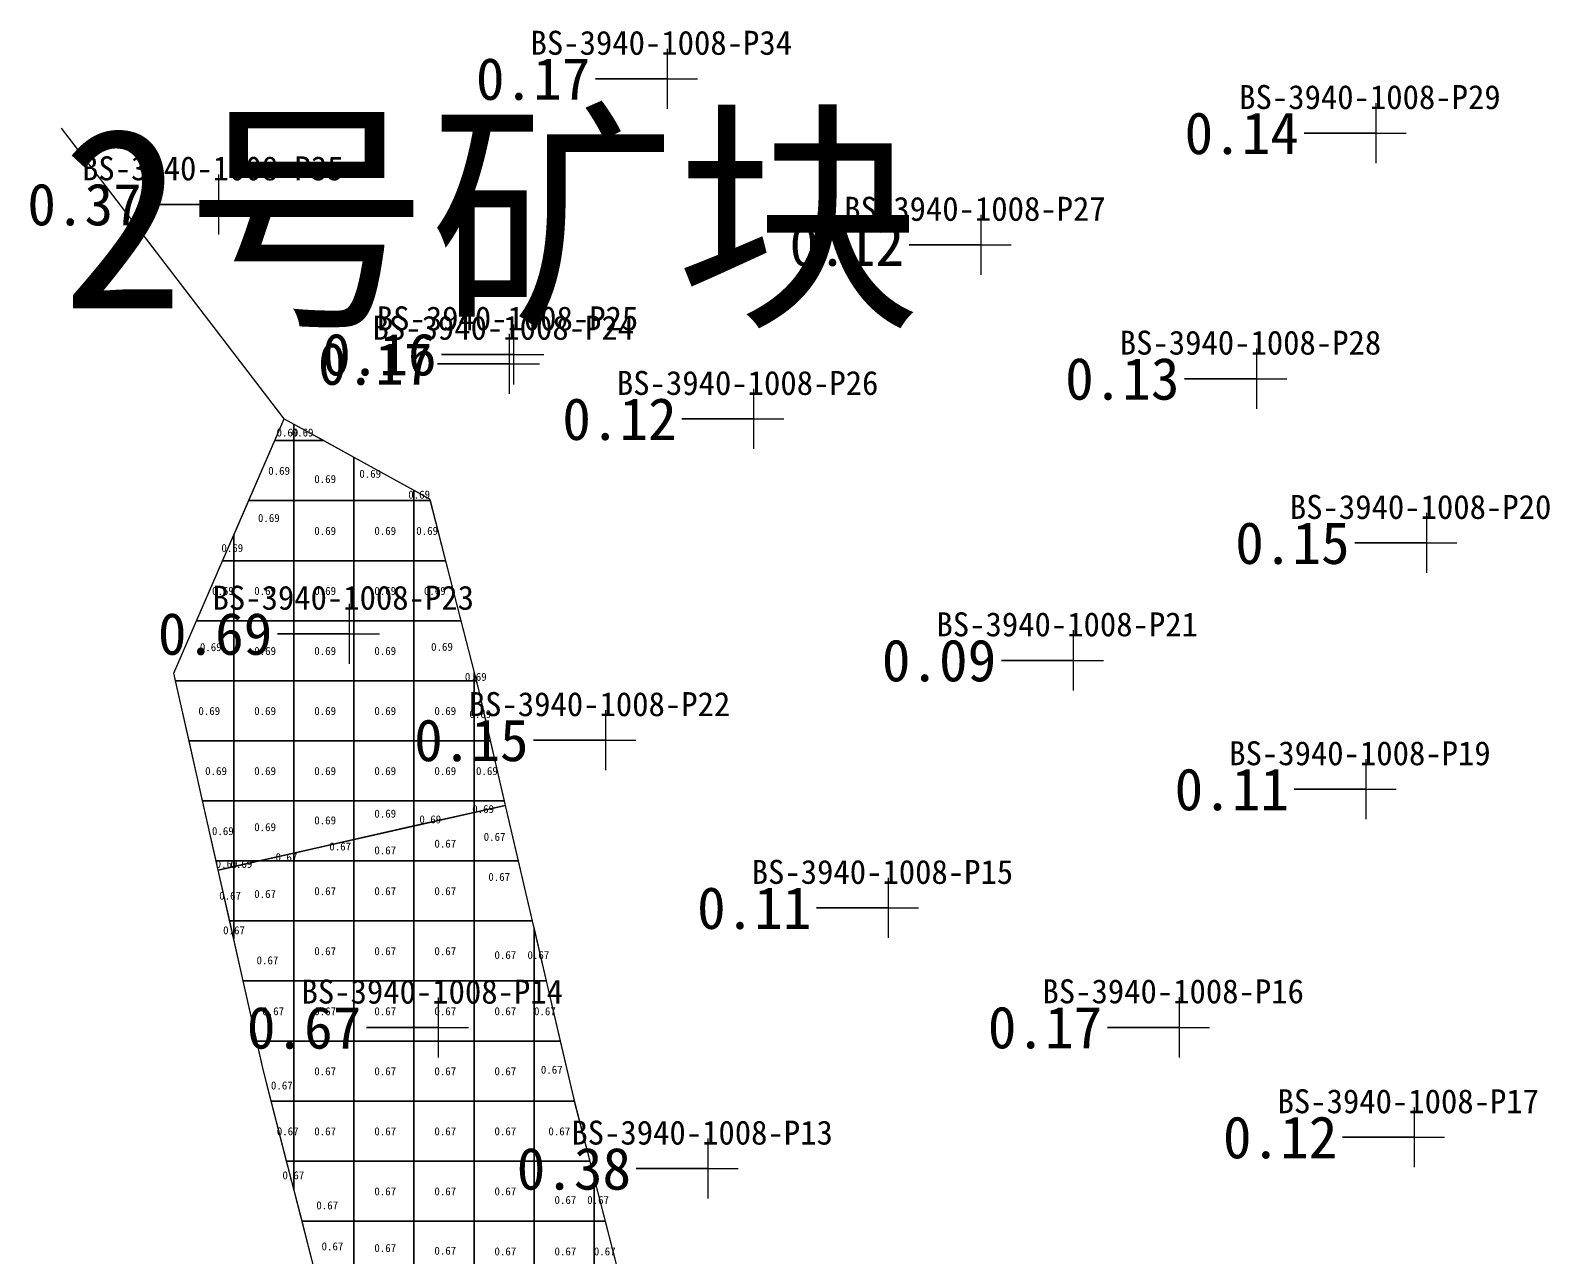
# Model space of a CAD drawing. Header units: metres. Extents: x 470082 to 470177, y 4349717 to 4349825.
# Drawn here: x 470088.92 to 470114.21, y 4349756.65 to 4349777.08 of the extents above; entities that cross this region are included whole.
import ezdxf

# ---------------------------------------------------------------- set-up
doc = ezdxf.new("R2010")
doc.units = ezdxf.units.M
for name, color, linetype in [('0.500-1.000', 4, 'Continuous'), ('点', 7, 'Continuous'), ('爆区方格网', 7, 'Continuous'), ('钻孔', 7, 'Continuous')]:
    doc.layers.add(name, color=color, linetype=linetype)
doc.styles.add('CN_TTF', font='simsunb.ttf')

msp = doc.modelspace()

# ---------------------------------------------------------------- linework, layer by layer
at = {"color": 7}
msp.add_line((470093.145, 4349770.615), (470089.433, 4349775.458), dxfattribs=at)
at = {"layer": '0.500-1.000', "color": 4, "lineweight": 30}
for points in [[(470096.365, 4349766.15), (470096.824, 4349764.178), (470092.044, 4349763.1), (470091.304, 4349766.38), (470093.145, 4349770.615), (470095.565, 4349769.285), (470096.365, 4349766.15)], [(470097.162, 4349762.728), (470097.96, 4349759.305), (470098.815, 4349755.97), (470093.654, 4349756.421), (470092.793, 4349759.778), (470092.044, 4349763.1), (470096.824, 4349764.178), (470097.162, 4349762.728)]]:
    msp.add_lwpolyline(points, close=True, dxfattribs=at)
at = {"layer": '点', "color": 138}
for p, q in [((470099.526, 4349775.778), (470099.526, 4349776.778)), ((470099.026, 4349776.278), (470100.026, 4349776.278)), ((470111.326, 4349774.874), (470111.326, 4349775.874)), ((470110.826, 4349775.374), (470111.826, 4349775.374)), ((470092.056, 4349773.687), (470092.056, 4349774.687)), ((470091.556, 4349774.187), (470092.556, 4349774.187)), ((470104.749, 4349773.013), (470104.749, 4349774.013)), ((470104.249, 4349773.513), (470105.249, 4349773.513)), ((470096.965, 4349771.188), (470096.965, 4349772.188)), ((470096.895, 4349771.032), (470096.895, 4349772.032)), ((470096.465, 4349771.688), (470097.465, 4349771.688)), ((470109.337, 4349770.784), (470109.337, 4349771.784)), ((470096.395, 4349771.532), (470097.395, 4349771.532)), ((470108.837, 4349771.284), (470109.837, 4349771.284)), ((470100.964, 4349770.113), (470100.964, 4349771.113)), ((470100.464, 4349770.613), (470101.464, 4349770.613)), ((470112.17, 4349768.048), (470112.17, 4349769.048)), ((470111.67, 4349768.548), (470112.67, 4349768.548)), ((470094.23, 4349766.536), (470094.23, 4349767.536)), ((470093.73, 4349767.036), (470094.73, 4349767.036)), ((470106.285, 4349766.093), (470106.285, 4349767.093)), ((470105.785, 4349766.593), (470106.785, 4349766.593)), ((470098.497, 4349764.764), (470098.497, 4349765.764)), ((470097.997, 4349765.264), (470098.997, 4349765.264)), ((470111.16, 4349763.946), (470111.16, 4349764.946)), ((470110.66, 4349764.446), (470111.66, 4349764.446)), ((470103.208, 4349761.97), (470103.208, 4349762.97)), ((470102.708, 4349762.47), (470103.708, 4349762.47)), ((470095.712, 4349759.976), (470095.712, 4349760.976)), ((470108.05, 4349759.981), (470108.05, 4349760.981)), ((470095.212, 4349760.476), (470096.212, 4349760.476)), ((470107.55, 4349760.481), (470108.55, 4349760.481)), ((470111.965, 4349758.15), (470111.965, 4349759.15)), ((470100.205, 4349757.628), (470100.205, 4349758.628)), ((470111.465, 4349758.65), (470112.465, 4349758.65)), ((470099.705, 4349758.128), (470100.705, 4349758.128))]:
    msp.add_line(p, q, dxfattribs=at)
at = {"layer": '爆区方格网', "color": 4}
for points in [[(470093.304, 4349770.253), (470092.988, 4349770.253), (470093.145, 4349770.615), (470093.304, 4349770.528), (470093.304, 4349770.253)], [(470093.304, 4349770.253), (470093.304, 4349770.528), (470093.803, 4349770.253), (470093.304, 4349770.253)], [(470093.304, 4349770.253), (470093.304, 4349769.253), (470092.553, 4349769.253), (470092.988, 4349770.253), (470093.304, 4349770.253)], [(470094.304, 4349769.253), (470093.304, 4349769.253), (470093.304, 4349770.253), (470093.803, 4349770.253), (470094.304, 4349769.978), (470094.304, 4349769.253)], [(470095.304, 4349769.253), (470094.304, 4349769.253), (470094.304, 4349769.978), (470095.304, 4349769.429), (470095.304, 4349769.253)], [(470095.304, 4349769.253), (470095.304, 4349769.429), (470095.565, 4349769.285), (470095.573, 4349769.253), (470095.304, 4349769.253)], [(470093.304, 4349769.253), (470093.304, 4349768.253), (470092.304, 4349768.253), (470092.304, 4349768.68), (470092.553, 4349769.253), (470093.304, 4349769.253)], [(470093.304, 4349768.253), (470093.304, 4349769.253), (470094.304, 4349769.253), (470094.304, 4349768.253), (470093.304, 4349768.253)], [(470094.304, 4349768.253), (470094.304, 4349769.253), (470095.304, 4349769.253), (470095.304, 4349768.253), (470094.304, 4349768.253)], [(470095.304, 4349768.253), (470095.304, 4349769.253), (470095.573, 4349769.253), (470095.828, 4349768.253), (470095.304, 4349768.253)], [(470092.304, 4349768.253), (470092.118, 4349768.253), (470092.304, 4349768.68), (470092.304, 4349768.253)], [(470092.304, 4349768.253), (470092.304, 4349767.253), (470091.683, 4349767.253), (470092.118, 4349768.253), (470092.304, 4349768.253)], [(470092.304, 4349767.253), (470092.304, 4349768.253), (470093.304, 4349768.253), (470093.304, 4349767.253), (470092.304, 4349767.253)], [(470093.304, 4349767.253), (470093.304, 4349768.253), (470094.304, 4349768.253), (470094.304, 4349767.253), (470093.304, 4349767.253)], [(470094.304, 4349767.253), (470094.304, 4349768.253), (470095.304, 4349768.253), (470095.304, 4349767.253), (470094.304, 4349767.253)], [(470095.304, 4349767.253), (470095.304, 4349768.253), (470095.828, 4349768.253), (470096.083, 4349767.253), (470095.304, 4349767.253)], [(470092.304, 4349767.253), (470092.304, 4349766.253), (470091.332, 4349766.253), (470091.304, 4349766.38), (470091.683, 4349767.253), (470092.304, 4349767.253)], [(470092.304, 4349766.253), (470092.304, 4349767.253), (470093.304, 4349767.253), (470093.304, 4349766.253), (470092.304, 4349766.253)], [(470093.304, 4349766.253), (470093.304, 4349767.253), (470094.304, 4349767.253), (470094.304, 4349766.253), (470093.304, 4349766.253)], [(470094.304, 4349766.253), (470094.304, 4349767.253), (470095.304, 4349767.253), (470095.304, 4349766.253), (470094.304, 4349766.253)], [(470096.304, 4349766.253), (470095.304, 4349766.253), (470095.304, 4349767.253), (470096.083, 4349767.253), (470096.304, 4349766.391), (470096.304, 4349766.253)], [(470096.304, 4349766.253), (470096.304, 4349766.391), (470096.339, 4349766.253), (470096.304, 4349766.253)], [(470092.304, 4349766.253), (470092.304, 4349765.253), (470091.558, 4349765.253), (470091.332, 4349766.253), (470092.304, 4349766.253)], [(470092.304, 4349765.253), (470092.304, 4349766.253), (470093.304, 4349766.253), (470093.304, 4349765.253), (470092.304, 4349765.253)], [(470093.304, 4349765.253), (470093.304, 4349766.253), (470094.304, 4349766.253), (470094.304, 4349765.253), (470093.304, 4349765.253)], [(470094.304, 4349765.253), (470094.304, 4349766.253), (470095.304, 4349766.253), (470095.304, 4349765.253), (470094.304, 4349765.253)], [(470095.304, 4349765.253), (470095.304, 4349766.253), (470096.304, 4349766.253), (470096.304, 4349765.253), (470095.304, 4349765.253)], [(470096.304, 4349765.253), (470096.304, 4349766.253), (470096.339, 4349766.253), (470096.365, 4349766.15), (470096.574, 4349765.253), (470096.304, 4349765.253)], [(470092.304, 4349765.253), (470092.304, 4349764.253), (470091.783, 4349764.253), (470091.558, 4349765.253), (470092.304, 4349765.253)], [(470092.304, 4349764.253), (470092.304, 4349765.253), (470093.304, 4349765.253), (470093.304, 4349764.253), (470092.304, 4349764.253)], [(470093.304, 4349764.253), (470093.304, 4349765.253), (470094.304, 4349765.253), (470094.304, 4349764.253), (470093.304, 4349764.253)], [(470094.304, 4349764.253), (470094.304, 4349765.253), (470095.304, 4349765.253), (470095.304, 4349764.253), (470094.304, 4349764.253)], [(470095.304, 4349764.253), (470095.304, 4349765.253), (470096.304, 4349765.253), (470096.304, 4349764.253), (470095.304, 4349764.253)], [(470096.304, 4349764.253), (470096.304, 4349765.253), (470096.574, 4349765.253), (470096.807, 4349764.253), (470096.304, 4349764.253)], [(470092.304, 4349764.253), (470092.304, 4349763.253), (470092.009, 4349763.253), (470091.783, 4349764.253), (470092.304, 4349764.253)], [(470092.304, 4349763.253), (470092.304, 4349764.253), (470093.304, 4349764.253), (470093.304, 4349763.384), (470092.725, 4349763.253), (470092.304, 4349763.253)], [(470093.304, 4349764.253), (470094.304, 4349764.253), (470094.304, 4349763.61), (470093.304, 4349763.384), (470093.304, 4349764.253)], [(470094.304, 4349764.253), (470095.304, 4349764.253), (470095.304, 4349763.835), (470094.304, 4349763.61), (470094.304, 4349764.253)], [(470095.304, 4349764.253), (470096.304, 4349764.253), (470096.304, 4349764.061), (470095.304, 4349763.835), (470095.304, 4349764.253)], [(470096.304, 4349764.253), (470096.807, 4349764.253), (470096.824, 4349764.178), (470096.304, 4349764.061), (470096.304, 4349764.253)], [(470096.304, 4349763.253), (470096.304, 4349764.061), (470096.824, 4349764.178), (470097.04, 4349763.253), (470096.304, 4349763.253)], [(470096.304, 4349763.253), (470095.304, 4349763.253), (470095.304, 4349763.835), (470096.304, 4349764.061), (470096.304, 4349763.253)], [(470094.304, 4349763.253), (470093.304, 4349763.253), (470093.304, 4349763.384), (470094.304, 4349763.61), (470094.304, 4349763.253)], [(470095.304, 4349763.253), (470094.304, 4349763.253), (470094.304, 4349763.61), (470095.304, 4349763.835), (470095.304, 4349763.253)], [(470093.304, 4349763.253), (470092.725, 4349763.253), (470093.304, 4349763.384), (470093.304, 4349763.253)], [(470092.304, 4349763.253), (470092.304, 4349763.158), (470092.044, 4349763.1), (470092.009, 4349763.253), (470092.304, 4349763.253)], [(470092.304, 4349762.253), (470092.235, 4349762.253), (470092.044, 4349763.1), (470092.304, 4349763.158), (470092.304, 4349762.253)], [(470093.304, 4349763.253), (470093.304, 4349762.253), (470092.304, 4349762.253), (470092.304, 4349763.158), (470092.725, 4349763.253), (470093.304, 4349763.253)], [(470092.304, 4349763.253), (470092.725, 4349763.253), (470092.304, 4349763.158), (470092.304, 4349763.253)], [(470093.304, 4349762.253), (470093.304, 4349763.253), (470094.304, 4349763.253), (470094.304, 4349762.253), (470093.304, 4349762.253)], [(470094.304, 4349762.253), (470094.304, 4349763.253), (470095.304, 4349763.253), (470095.304, 4349762.253), (470094.304, 4349762.253)], [(470095.304, 4349762.253), (470095.304, 4349763.253), (470096.304, 4349763.253), (470096.304, 4349762.253), (470095.304, 4349762.253)], [(470096.304, 4349762.253), (470096.304, 4349763.253), (470097.04, 4349763.253), (470097.162, 4349762.728), (470097.273, 4349762.253), (470096.304, 4349762.253)], [(470092.304, 4349762.253), (470092.304, 4349761.948), (470092.235, 4349762.253), (470092.304, 4349762.253)], [(470092.304, 4349762.253), (470093.304, 4349762.253), (470093.304, 4349761.253), (470092.46, 4349761.253), (470092.304, 4349761.948), (470092.304, 4349762.253)], [(470093.304, 4349761.253), (470093.304, 4349762.253), (470094.304, 4349762.253), (470094.304, 4349761.253), (470093.304, 4349761.253)], [(470094.304, 4349761.253), (470094.304, 4349762.253), (470095.304, 4349762.253), (470095.304, 4349761.253), (470094.304, 4349761.253)], [(470095.304, 4349761.253), (470095.304, 4349762.253), (470096.304, 4349762.253), (470096.304, 4349761.253), (470095.304, 4349761.253)], [(470097.304, 4349761.253), (470096.304, 4349761.253), (470096.304, 4349762.253), (470097.273, 4349762.253), (470097.304, 4349762.122), (470097.304, 4349761.253)], [(470097.304, 4349761.253), (470097.304, 4349762.122), (470097.506, 4349761.253), (470097.304, 4349761.253)], [(470093.304, 4349761.253), (470093.304, 4349760.253), (470092.686, 4349760.253), (470092.46, 4349761.253), (470093.304, 4349761.253)], [(470093.304, 4349760.253), (470093.304, 4349761.253), (470094.304, 4349761.253), (470094.304, 4349760.253), (470093.304, 4349760.253)], [(470094.304, 4349760.253), (470094.304, 4349761.253), (470095.304, 4349761.253), (470095.304, 4349760.253), (470094.304, 4349760.253)], [(470095.304, 4349760.253), (470095.304, 4349761.253), (470096.304, 4349761.253), (470096.304, 4349760.253), (470095.304, 4349760.253)], [(470096.304, 4349760.253), (470096.304, 4349761.253), (470097.304, 4349761.253), (470097.304, 4349760.253), (470096.304, 4349760.253)], [(470097.304, 4349760.253), (470097.304, 4349761.253), (470097.506, 4349761.253), (470097.739, 4349760.253), (470097.304, 4349760.253)], [(470093.304, 4349760.253), (470093.304, 4349759.253), (470092.928, 4349759.253), (470092.793, 4349759.778), (470092.686, 4349760.253), (470093.304, 4349760.253)], [(470093.304, 4349759.253), (470093.304, 4349760.253), (470094.304, 4349760.253), (470094.304, 4349759.253), (470093.304, 4349759.253)], [(470094.304, 4349759.253), (470094.304, 4349760.253), (470095.304, 4349760.253), (470095.304, 4349759.253), (470094.304, 4349759.253)], [(470095.304, 4349759.253), (470095.304, 4349760.253), (470096.304, 4349760.253), (470096.304, 4349759.253), (470095.304, 4349759.253)], [(470096.304, 4349759.253), (470096.304, 4349760.253), (470097.304, 4349760.253), (470097.304, 4349759.253), (470096.304, 4349759.253)], [(470097.304, 4349759.253), (470097.304, 4349760.253), (470097.739, 4349760.253), (470097.96, 4349759.305), (470097.973, 4349759.253), (470097.304, 4349759.253)], [(470093.304, 4349759.253), (470093.304, 4349758.253), (470093.184, 4349758.253), (470092.928, 4349759.253), (470093.304, 4349759.253)], [(470093.304, 4349758.253), (470093.304, 4349759.253), (470094.304, 4349759.253), (470094.304, 4349758.253), (470093.304, 4349758.253)], [(470094.304, 4349758.253), (470094.304, 4349759.253), (470095.304, 4349759.253), (470095.304, 4349758.253), (470094.304, 4349758.253)], [(470095.304, 4349758.253), (470095.304, 4349759.253), (470096.304, 4349759.253), (470096.304, 4349758.253), (470095.304, 4349758.253)], [(470096.304, 4349758.253), (470096.304, 4349759.253), (470097.304, 4349759.253), (470097.304, 4349758.253), (470096.304, 4349758.253)], [(470097.304, 4349758.253), (470097.304, 4349759.253), (470097.973, 4349759.253), (470098.23, 4349758.253), (470097.304, 4349758.253)], [(470093.304, 4349758.253), (470093.304, 4349757.786), (470093.184, 4349758.253), (470093.304, 4349758.253)], [(470093.304, 4349758.253), (470094.304, 4349758.253), (470094.304, 4349757.253), (470093.44, 4349757.253), (470093.304, 4349757.786), (470093.304, 4349758.253)], [(470094.304, 4349757.253), (470094.304, 4349758.253), (470095.304, 4349758.253), (470095.304, 4349757.253), (470094.304, 4349757.253)], [(470095.304, 4349757.253), (470095.304, 4349758.253), (470096.304, 4349758.253), (470096.304, 4349757.253), (470095.304, 4349757.253)], [(470096.304, 4349757.253), (470096.304, 4349758.253), (470097.304, 4349758.253), (470097.304, 4349757.253), (470096.304, 4349757.253)], [(470098.304, 4349757.253), (470097.304, 4349757.253), (470097.304, 4349758.253), (470098.23, 4349758.253), (470098.304, 4349757.965), (470098.304, 4349757.253)], [(470098.304, 4349757.253), (470098.304, 4349757.965), (470098.486, 4349757.253), (470098.304, 4349757.253)], [(470094.304, 4349757.253), (470094.304, 4349756.364), (470093.654, 4349756.421), (470093.44, 4349757.253), (470094.304, 4349757.253)], [(470094.304, 4349757.253), (470095.304, 4349757.253), (470095.304, 4349756.277), (470094.304, 4349756.364), (470094.304, 4349757.253)], [(470095.304, 4349757.253), (470096.304, 4349757.253), (470096.304, 4349756.253), (470095.571, 4349756.253), (470095.304, 4349756.277), (470095.304, 4349757.253)], [(470096.304, 4349756.253), (470096.304, 4349757.253), (470097.304, 4349757.253), (470097.304, 4349756.253), (470096.304, 4349756.253)], [(470097.304, 4349756.253), (470097.304, 4349757.253), (470098.304, 4349757.253), (470098.304, 4349756.253), (470097.304, 4349756.253)], [(470098.304, 4349756.253), (470098.304, 4349757.253), (470098.486, 4349757.253), (470098.742, 4349756.253), (470098.304, 4349756.253)]]:
    msp.add_lwpolyline(points, close=True, dxfattribs=at)
at = {"layer": '钻孔', "color": 8, "lineweight": 35}
for p, q in [((470099.526, 4349776.278), (470098.326, 4349776.278)), ((470111.326, 4349775.374), (470110.126, 4349775.374)), ((470092.056, 4349774.187), (470090.856, 4349774.187)), ((470104.749, 4349773.513), (470103.549, 4349773.513)), ((470096.965, 4349771.688), (470095.765, 4349771.688)), ((470096.895, 4349771.532), (470095.695, 4349771.532)), ((470109.337, 4349771.284), (470108.137, 4349771.284)), ((470100.964, 4349770.613), (470099.764, 4349770.613)), ((470112.17, 4349768.548), (470110.97, 4349768.548)), ((470106.285, 4349766.593), (470105.085, 4349766.593)), ((470098.497, 4349765.264), (470097.297, 4349765.264)), ((470111.16, 4349764.446), (470109.96, 4349764.446)), ((470103.208, 4349762.47), (470102.008, 4349762.47)), ((470108.05, 4349760.481), (470106.85, 4349760.481)), ((470111.965, 4349758.65), (470110.765, 4349758.65)), ((470100.205, 4349758.128), (470099.005, 4349758.128))]:
    msp.add_line(p, q, dxfattribs=at)
at = {"layer": '钻孔', "color": 4, "lineweight": 35}
for p, q in [((470094.23, 4349767.036), (470093.03, 4349767.036)), ((470095.712, 4349760.476), (470094.512, 4349760.476))]:
    msp.add_line(p, q, dxfattribs=at)

# ---------------------------------------------------------------- texts
at = {"color": 4, "style": 'CN_TTF'}
for s, p in [('0.69', (470093.015, 4349770.321)), ('0.69', (470093.268, 4349770.321)), ('0.69', (470092.877, 4349769.683)), ('0.69', (470093.644, 4349769.546)), ('0.69', (470094.394, 4349769.634)), ('0.69', (470095.209, 4349769.287)), ('0.69', (470092.706, 4349768.897)), ('0.69', (470093.644, 4349768.683)), ('0.69', (470094.644, 4349768.683)), ('0.69', (470095.342, 4349768.683)), ('0.69', (470092.097, 4349768.397)), ('0.69', (470091.942, 4349767.683)), ('0.69', (470092.644, 4349767.683)), ('0.69', (470093.644, 4349767.683)), ('0.69', (470094.644, 4349767.683)), ('0.69', (470095.47, 4349767.683)), ('0.69', (470091.739, 4349766.747)), ('0.69', (470095.589, 4349766.752)), ('0.69', (470092.644, 4349766.683)), ('0.69', (470093.644, 4349766.683)), ('0.69', (470094.644, 4349766.683)), ('0.69', (470096.152, 4349766.252)), ('0.69', (470091.714, 4349765.683)), ('0.69', (470092.644, 4349765.683)), ('0.69', (470093.644, 4349765.683)), ('0.69', (470094.644, 4349765.683)), ('0.69', (470095.644, 4349765.683)), ('0.69', (470096.227, 4349765.632)), ('0.69', (470091.827, 4349764.683)), ('0.69', (470092.644, 4349764.683)), ('0.69', (470093.644, 4349764.683)), ('0.69', (470094.644, 4349764.683)), ('0.69', (470095.644, 4349764.683)), ('0.69', (470096.337, 4349764.683)), ('0.69', (470094.644, 4349763.974)), ('0.69', (470096.274, 4349764.05)), ('0.69', (470092.644, 4349763.749)), ('0.69', (470093.644, 4349763.862)), ('0.69', (470095.394, 4349763.878)), ('0.69', (470091.94, 4349763.683)), ('0.67', (470095.644, 4349763.474)), ('0.67', (470096.465, 4349763.587)), ('0.67', (470092.999, 4349763.249)), ('0.67', (470093.894, 4349763.427)), ('0.67', (470094.644, 4349763.362)), ('0.69', (470092.002, 4349763.136)), ('0.69', (470092.249, 4349763.136)), ('0.67', (470096.542, 4349762.92)), ('0.67', (470092.061, 4349762.607)), ('0.67', (470092.644, 4349762.636)), ('0.67', (470093.644, 4349762.683)), ('0.67', (470094.644, 4349762.683)), ('0.67', (470095.644, 4349762.683)), ('0.67', (470092.126, 4349762.031)), ('0.67', (470093.644, 4349761.683)), ('0.67', (470094.644, 4349761.683)), ('0.67', (470095.644, 4349761.683)), ('0.67', (470092.683, 4349761.531)), ('0.67', (470096.644, 4349761.618)), ('0.67', (470097.194, 4349761.618)), ('0.67', (470092.778, 4349760.683)), ('0.67', (470093.644, 4349760.683)), ('0.67', (470094.644, 4349760.683)), ('0.67', (470095.644, 4349760.683)), ('0.67', (470096.644, 4349760.683)), ('0.67', (470097.303, 4349760.683)), ('0.67', (470093.644, 4349759.683)), ('0.67', (470094.644, 4349759.683)), ('0.67', (470095.644, 4349759.683)), ('0.67', (470096.644, 4349759.683)), ('0.67', (470097.417, 4349759.709)), ('0.67', (470092.922, 4349759.446)), ('0.67', (470093.02, 4349758.683)), ('0.67', (470093.644, 4349758.683)), ('0.67', (470094.644, 4349758.683)), ('0.67', (470095.644, 4349758.683)), ('0.67', (470096.644, 4349758.683)), ('0.67', (470097.542, 4349758.683)), ('0.67', (470093.114, 4349757.95)), ('0.67', (470094.644, 4349757.683)), ('0.67', (470095.644, 4349757.683)), ('0.67', (470096.644, 4349757.683)), ('0.67', (470093.678, 4349757.45)), ('0.67', (470097.644, 4349757.539)), ('0.67', (470098.189, 4349757.539)), ('0.67', (470093.765, 4349756.767)), ('0.67', (470094.644, 4349756.739)), ('0.67', (470095.644, 4349756.695)), ('0.67', (470096.644, 4349756.683)), ('0.67', (470097.644, 4349756.683)), ('0.67', (470098.299, 4349756.683))]:
    msp.add_text(s, height=0.1333, dxfattribs=at).set_placement(p)
at = {"insert": (470089.433, 4349775.458), "char_height": 3, "attachment_point": 1, "style": 'CN_TTF'}
msp.add_mtext('2号矿块', dxfattribs=at)
at = {"layer": '钻孔', "color": 138, "style": 'CN_TTF'}
for s, p in [('BS-3940-1008-P34', (470097.246, 4349776.678)), ('BS-3940-1008-P29', (470109.046, 4349775.774)), ('BS-3940-1008-P35', (470089.776, 4349774.587)), ('BS-3940-1008-P27', (470102.469, 4349773.913)), ('BS-3940-1008-P25', (470094.685, 4349772.088)), ('BS-3940-1008-P24', (470094.615, 4349771.932)), ('BS-3940-1008-P28', (470107.057, 4349771.684)), ('BS-3940-1008-P26', (470098.684, 4349771.013)), ('BS-3940-1008-P20', (470109.89, 4349768.948)), ('BS-3940-1008-P23', (470091.95, 4349767.436)), ('BS-3940-1008-P21', (470104.005, 4349766.993)), ('BS-3940-1008-P22', (470096.217, 4349765.664)), ('BS-3940-1008-P19', (470108.88, 4349764.846)), ('BS-3940-1008-P15', (470100.928, 4349762.87)), ('BS-3940-1008-P14', (470093.432, 4349760.876)), ('BS-3940-1008-P16', (470105.77, 4349760.881)), ('BS-3940-1008-P17', (470109.685, 4349759.05)), ('BS-3940-1008-P13', (470097.925, 4349758.528))]:
    msp.add_text(s, height=0.4, dxfattribs=at).set_placement(p)
at = {"layer": '钻孔', "color": 8, "style": 'CN_TTF'}
for s, p in [('0.17', (470096.336, 4349775.928)), ('0.14', (470108.136, 4349775.024)), ('0.37', (470088.866, 4349773.837)), ('0.12', (470101.559, 4349773.163)), ('0.16', (470093.775, 4349771.338)), ('0.17', (470093.705, 4349771.182)), ('0.13', (470106.147, 4349770.934)), ('0.12', (470097.774, 4349770.263)), ('0.15', (470108.98, 4349768.198)), ('0.09', (470103.095, 4349766.243)), ('0.15', (470095.307, 4349764.914)), ('0.11', (470107.97, 4349764.096)), ('0.11', (470100.018, 4349762.12)), ('0.17', (470104.86, 4349760.131)), ('0.12', (470108.775, 4349758.3)), ('0.38', (470097.015, 4349757.778))]:
    msp.add_text(s, height=0.7, dxfattribs=at).set_placement(p)
at = {"layer": '钻孔', "color": 4, "style": 'CN_TTF'}
for s, p in [('0.69', (470091.04, 4349766.686)), ('0.67', (470092.522, 4349760.126))]:
    msp.add_text(s, height=0.7, dxfattribs=at).set_placement(p)

doc.saveas('drawing.dxf')
